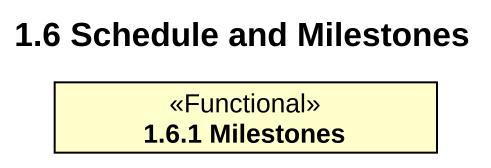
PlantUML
@startuml
title 1.6 Schedule and Milestones
hide circle
hide empty members
class "1.6.1 Milestones" as r1_6_1_Milestones <<Functional>>
@enduml
